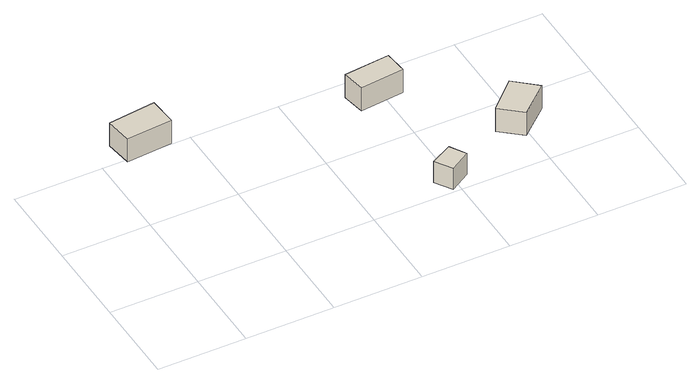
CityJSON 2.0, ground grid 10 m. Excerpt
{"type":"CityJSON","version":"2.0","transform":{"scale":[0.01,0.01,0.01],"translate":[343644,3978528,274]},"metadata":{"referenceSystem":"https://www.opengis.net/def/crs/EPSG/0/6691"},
"CityObjects":{
"building1":{"type":"Building","attributes":{"measuredHeight":3},"geometry":[{"type":"Solid","lod":"1","boundaries":[[[[0,1,2,3]],[[2,4,5,3]],[[1,6,4,2]],[[0,7,6,1]],[[3,5,7,0]],[[4,6,7,5]]]]}]},
"building2":{"type":"Building","attributes":{"measuredHeight":2.7},"geometry":[{"type":"Solid","lod":"1","boundaries":[[[[8,9,10,11]],[[10,12,13,11]],[[9,14,12,10]],[[8,15,14,9]],[[11,13,15,8]],[[12,14,15,13]]]]}]},
"building3":{"type":"Building","attributes":{"measuredHeight":3},"geometry":[{"type":"Solid","lod":"1","boundaries":[[[[16,17,18,19]],[[18,20,21,19]],[[17,22,20,18]],[[16,23,22,17]],[[19,21,23,16]],[[20,22,23,21]]]]}]},
"building4":{"type":"Building","attributes":{"measuredHeight":3},"geometry":[{"type":"Solid","lod":"1","boundaries":[[[[24,25,26,27]],[[26,28,29,27]],[[25,30,28,26]],[[24,31,30,25]],[[27,29,31,24]],[[28,30,31,29]]]]}]}
},
"vertices":[
[563,1952,377],[584,1627,377],[63,1586,377],[23,1889,377],[63,1586,677],[23,1889,677],[584,1627,677],[563,1952,677],
[3030,335,30],[3140,155,30],[2910,14,30],[2785,203,30],[2910,14,305],[2785,203,305],[3140,155,305],[3030,335,305],
[3003,1547,311],[3028,1284,311],[2526,1231,311],[2481,1491,311],[2526,1231,611],[2481,1491,611],[3028,1284,611],[3003,1547,611],
[4044,939,9],[4296,718,9],[3961,428,9],[3719,629,9],[3961,428,309],[3719,629,309],[4296,718,309],[4044,939,309]
]}
